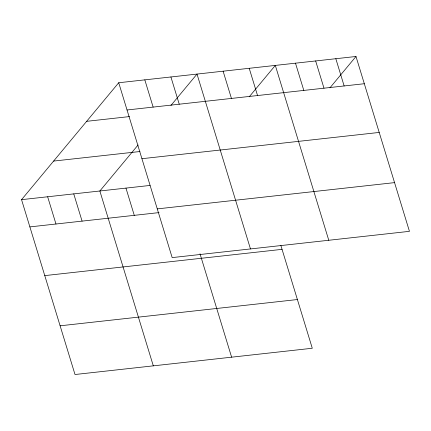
<?xml version="1.0" encoding="UTF-8"?>
<svg xmlns="http://www.w3.org/2000/svg" width="431" height="431" viewBox="0 0 431 431"><rect width="100%" height="100%" fill="white"/><g stroke="black" fill="none" stroke-linecap="round" stroke-linejoin="round"><path stroke-width="0.65" d="M280.877 245.503L312.286 348.253L75.01 374.517L21.55 199.661L118.714 82.747L355.99 56.483L409.45 231.339L172.168 257.603L118.714 82.747M138.109 144.961L99.852 190.998L153.312 365.849M170.935 105.46L197.015 74.078L250.47 248.935M249.237 96.792L275.317 65.41L328.772 240.266M329.914 87.865L355.99 56.483M127.037 109.986L364.319 83.722M86.647 121.326L129.478 116.585M53.611 161.081L139.946 151.523M141.934 158.7L379.21 132.436M21.55 199.661L150.047 185.438M157.277 208.89L394.559 182.625M29.879 226.9L159.044 212.602M44.77 275.614L282.052 249.35M60.114 325.804L297.395 299.54M335.824 58.713L344.148 85.952M315.654 60.949L323.983 88.183M295.483 63.179L303.812 90.418M249.215 68.303L257.544 95.537M223.113 71.19L231.442 98.43M170.913 76.971L179.242 104.205M200.006 253.794L231.614 357.18M144.811 79.859L153.14 107.098M125.954 188.105L134.278 215.344M73.749 193.885L82.079 221.125M47.652 196.773L55.976 224.012"/></g></svg>
